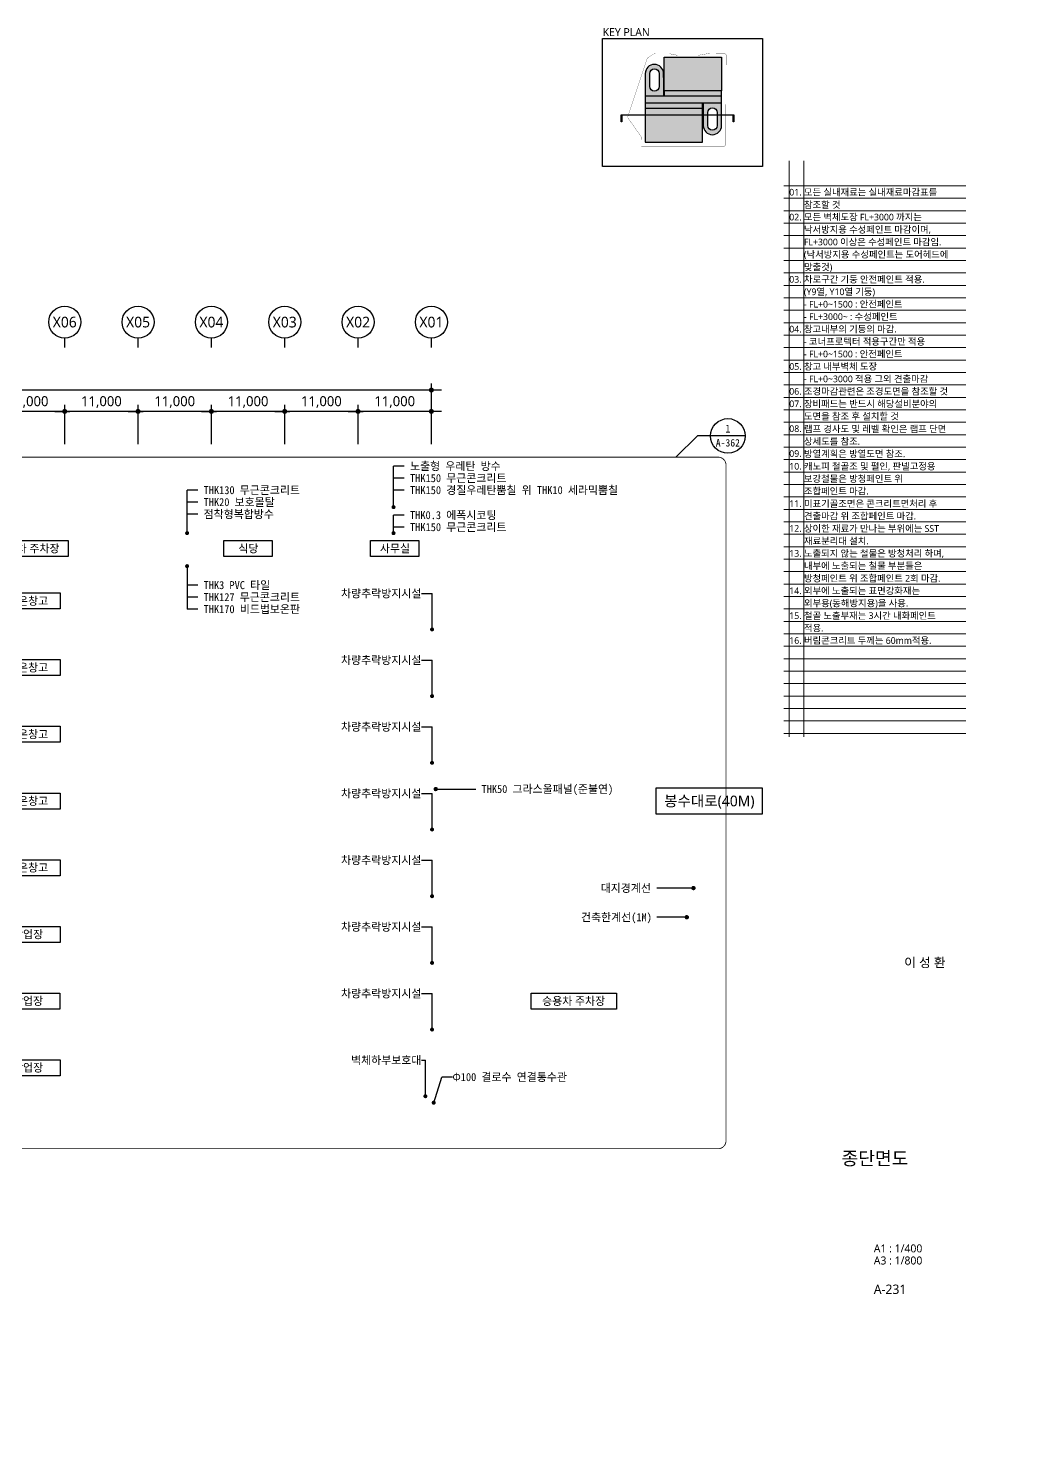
# Model space of a CAD drawing. Header units: millimetres. Extents: x -408440 to 245560, y -226171 to -13195.
# Drawn here: x -231127 to -81440, y -223737 to -13195 of the extents above; entities that cross this region are included whole.
import ezdxf
from ezdxf.enums import TextEntityAlignment as Align
from ezdxf.xclip import XClip

# ---------------------------------------------------------------- set-up
doc = ezdxf.new("R2010")
doc.units = ezdxf.units.MM
doc.header["$LTSCALE"] = 5
doc.header["$MEASUREMENT"] = 0
for name, pattern in [('CEN', [62, 60, -1, 0, -1]), ('DASHDOTX2', [2, 1, -0.5, 0, -0.5]), ('PHANTOM', [63.5, 31.75, -6.35, 6.35, -6.35, 6.35, -6.35])]:
    doc.linetypes.add(name, pattern=pattern)
doc.layers.get('0').update_dxf_attribs({"linetype": 'CONTINUOUS'})
for name, color, linetype, lineweight in [('A-AXIS-BUBL', 7, 'CONTINUOUS', 25), ('A-BOND-LIN1', 4, 'DASHDOTX2', 25), ('A-BORD-TEXT', 3, 'CONTINUOUS', 25), ('A-CONC-LIN1', 2, 'CONTINUOUS', 40), ('A-DIMS', 7, 'CONTINUOUS', 25), ('A-MKXS-LEAD', 7, 'CONTINUOUS', 25), ('A-MKXS-MAK2', 3, 'DASHDOTX2', 25), ('A-MKXS-TEXT1', 3, 'CONTINUOUS', 25), ('A-MKXS-TEXT2', 7, 'CONTINUOUS', 25), ('A-MKXX-NAME', 3, 'CONTINUOUS', 25), ('A-MKXX-SYMB', 7, 'CONTINUOUS', 25), ('A-XXXX-TXT2', 3, 'CONTINUOUS', 25)]:
    doc.layers.add(name, color=color, linetype=linetype, lineweight=lineweight)
for name, color, linetype in [('A-CONC-SOLD', 253, 'CEN'), ('ROOM', 7, 'CONTINUOUS'), ('색상', 7, 'CONTINUOUS')]:
    doc.layers.add(name, color=color, linetype=linetype)
doc.layers.add('A-XXXX-NPLT', color=144, linetype='CONTINUOUS', lineweight=15, plot=False)
doc.styles.add('HY울릉도L', font='')
doc.styles.add('돋움체', font='')
doc.styles.add('맑은 고딕', font='malgun.ttf')
doc.styles.add('맑은고딕', font='malgun.ttf')
doc.styles.get('HY울릉도L').set_extended_font_data('HY울릉도L')
doc.styles.get('돋움체').set_extended_font_data('DotumChe')
doc.dimstyles.new('CDIM', dxfattribs={"dimtxt": 3, "dimasz": 1.5, "dimexe": 2, "dimexo": 1, "dimgap": 1, "dimtad": 1, "dimdec": 0, "dimrnd": 0.5, "dimzin": 0, "dimdsep": 32, "dimlunit": 6, "dimtxsty": 'HY울릉도L', "dimblk1": '_CIDOT', "dimblk2": '_CIDOT', "dimsah": 1, "dimcen": 5.5, "dimclrd": 2, "dimclre": 2, "dimclrt": 7, "dimadec": 0, "dimazin": 0, "dimtfac": 1, "dimtdec": 0, "dimtix": 1, "dimtmove": 2, "dimatfit": 1, "dimldrblk": '_CIDOT', "dimfxl": 1, "dimtolj": 1, "dimtzin": 0, "dimlwd": -1, "dimarcsym": 0})

# ---------------------------------------------------------------- blocks, each defined once
blk = doc.blocks.new('_CIDOT')
at = {"color": 0, "linetype": 'ByBlock'}
blk.add_line((2, 0), (-1, 0), dxfattribs=at)
at = {"color": 0, "linetype": 'ByBlock', "const_width": 0.5}
blk.add_lwpolyline([(-0.25, 0, 1), (0.25, 0, 1)], format="xyb", close=True, dxfattribs=at)
blk = doc.blocks.new('*D6')
at = {"layer": 'A-DIMS', "lineweight": -2, "transparency": 16777216}
for p, q in [((-203627, -75590), (-203627, -69690)), ((-192627, -75590), (-192627, -69690))]:
    blk.add_line(p, q, dxfattribs=at)
at = {"layer": 'A-DIMS', "transparency": 16777216}
blk.add_line((-193377, -70690), (-202877, -70690), dxfattribs=at)
at = {"layer": 'A-DIMS', "transparency": 16777216, "xscale": 750, "yscale": 750, "zscale": 750}
for p, rotation in [((-203627, -70690), 180.000000000097), ((-192627, -70690), 9.696243807866267e-11)]:
    blk.add_blockref('_CIDOT', p, dxfattribs=dict(at, rotation=rotation))
at = {"layer": 'A-DIMS', "color": 3, "transparency": 16777216, "insert": (-198127, -69285), "char_height": 1500, "attachment_point": 5, "style": '맑은고딕'}
blk.add_mtext('\\A1;11,000', dxfattribs=at)
blk = doc.blocks.new('*D7')
at = {"layer": 'A-DIMS', "lineweight": -2, "transparency": 16777216}
for p, q in [((-214627, -75590), (-214627, -69690)), ((-203627, -75590), (-203627, -69690))]:
    blk.add_line(p, q, dxfattribs=at)
at = {"layer": 'A-DIMS', "transparency": 16777216}
blk.add_line((-204377, -70690), (-213877, -70690), dxfattribs=at)
at = {"layer": 'A-DIMS', "transparency": 16777216, "xscale": 750, "yscale": 750, "zscale": 750}
for p, rotation in [((-214627, -70690), 180.000000000097), ((-203627, -70690), 9.696243807866267e-11)]:
    blk.add_blockref('_CIDOT', p, dxfattribs=dict(at, rotation=rotation))
at = {"layer": 'A-DIMS', "color": 3, "transparency": 16777216, "insert": (-209127, -69285), "char_height": 1500, "attachment_point": 5, "style": '맑은고딕'}
blk.add_mtext('\\A1;11,000', dxfattribs=at)
blk = doc.blocks.new('*D8')
at = {"layer": 'A-DIMS', "lineweight": -2, "transparency": 16777216}
for p, q in [((-225627, -75590), (-225627, -69690)), ((-214627, -75590), (-214627, -69690))]:
    blk.add_line(p, q, dxfattribs=at)
at = {"layer": 'A-DIMS', "transparency": 16777216}
blk.add_line((-215377, -70690), (-224877, -70690), dxfattribs=at)
at = {"layer": 'A-DIMS', "transparency": 16777216, "xscale": 750, "yscale": 750, "zscale": 750}
for p, rotation in [((-225627, -70690), 180.000000000097), ((-214627, -70690), 9.696243807866267e-11)]:
    blk.add_blockref('_CIDOT', p, dxfattribs=dict(at, rotation=rotation))
at = {"layer": 'A-DIMS', "color": 3, "transparency": 16777216, "insert": (-220127, -69285), "char_height": 1500, "attachment_point": 5, "style": '맑은고딕'}
blk.add_mtext('\\A1;11,000', dxfattribs=at)
blk = doc.blocks.new('*D9')
at = {"layer": 'A-DIMS', "lineweight": -2, "transparency": 16777216}
for p, q in [((-236627, -75590), (-236627, -69690)), ((-225627, -75590), (-225627, -69690))]:
    blk.add_line(p, q, dxfattribs=at)
at = {"layer": 'A-DIMS', "transparency": 16777216}
blk.add_line((-226377, -70690), (-235877, -70690), dxfattribs=at)
at = {"layer": 'A-DIMS', "transparency": 16777216, "xscale": 750, "yscale": 750, "zscale": 750}
for p, rotation in [((-236627, -70690), 180.0000000000388), ((-225627, -70690), 3.876898801991047e-11)]:
    blk.add_blockref('_CIDOT', p, dxfattribs=dict(at, rotation=rotation))
at = {"layer": 'A-DIMS', "color": 3, "transparency": 16777216, "insert": (-231127, -69285), "char_height": 1500, "attachment_point": 5, "style": '맑은고딕'}
blk.add_mtext('\\A1;11,000', dxfattribs=at)
blk = doc.blocks.new('*D19')
at = {"layer": 'A-DIMS', "lineweight": -2, "transparency": 16777216}
for p, q in [((-346627, -75590), (-346627, -66490)), ((-170627, -75590), (-170627, -66490))]:
    blk.add_line(p, q, dxfattribs=at)
at = {"layer": 'A-DIMS', "transparency": 16777216}
blk.add_line((-171377, -67490), (-345877, -67490), dxfattribs=at)
at = {"layer": 'A-DIMS', "transparency": 16777216, "xscale": 750, "yscale": 750, "zscale": 750}
for p, rotation in [((-346627, -67490), 180.0000000000073), ((-170627, -67490), 7.274181257344026e-12)]:
    blk.add_blockref('_CIDOT', p, dxfattribs=dict(at, rotation=rotation))
at = {"layer": 'A-DIMS', "color": 3, "transparency": 16777216, "insert": (-258627, -66085), "char_height": 1500, "attachment_point": 5, "style": '맑은고딕'}
blk.add_mtext('\\A1;176,000', dxfattribs=at)
blk = doc.blocks.new('*D21')
at = {"layer": 'A-DIMS', "lineweight": -2, "transparency": 16777216}
for p, q in [((-181627, -75590), (-181627, -69690)), ((-170627, -75590), (-170627, -69690))]:
    blk.add_line(p, q, dxfattribs=at)
at = {"layer": 'A-DIMS', "transparency": 16777216}
blk.add_line((-171377, -70690), (-180877, -70690), dxfattribs=at)
at = {"layer": 'A-DIMS', "transparency": 16777216, "xscale": 750, "yscale": 750, "zscale": 750}
for p, rotation in [((-181627, -70690), 180.0000000001554), ((-170627, -70690), 1.553956963107339e-10)]:
    blk.add_blockref('_CIDOT', p, dxfattribs=dict(at, rotation=rotation))
at = {"layer": 'A-DIMS', "color": 3, "transparency": 16777216, "insert": (-176127, -69285), "char_height": 1500, "attachment_point": 5, "style": '맑은고딕'}
blk.add_mtext('\\A1;11,000', dxfattribs=at)
blk = doc.blocks.new('*D22')
at = {"layer": 'A-DIMS', "lineweight": -2, "transparency": 16777216}
for p, q in [((-192627, -75590), (-192627, -69690)), ((-181627, -75590), (-181627, -69690))]:
    blk.add_line(p, q, dxfattribs=at)
at = {"layer": 'A-DIMS', "transparency": 16777216}
blk.add_line((-182377, -70690), (-191877, -70690), dxfattribs=at)
at = {"layer": 'A-DIMS', "transparency": 16777216, "xscale": 750, "yscale": 750, "zscale": 750, "rotation": 180}
blk.add_blockref('_CIDOT', (-192627, -70690), dxfattribs=at)
at = {"layer": 'A-DIMS', "transparency": 16777216, "xscale": 750, "yscale": 750, "zscale": 750}
blk.add_blockref('_CIDOT', (-181627, -70690), dxfattribs=at)
at = {"layer": 'A-DIMS', "color": 3, "transparency": 16777216, "insert": (-187127, -69285), "char_height": 1500, "attachment_point": 5, "style": '맑은고딕'}
blk.add_mtext('\\A1;11,000', dxfattribs=at)
blk = doc.blocks.new('종단면도_실명')
at = {"layer": 'A-MKXS-LEAD'}
for p, q in [((111513, 226513), (105513, 226513)), ((288663, 205220), (294663, 205220)), ((100205, 190364), (94694, 190364)), ((327333, 190364), (321822, 190364)), ((101218, 185994), (94907, 185994)), ((326333, 185994), (321822, 185994))]:
    blk.add_line(p, q, dxfattribs=at)
at = {"layer": 'A-MKXS-LEAD', "const_width": 320}
for points in [[(111678, 226530, -1), (111347, 226497, -1)], [(288497, 205236, 1), (288828, 205203, 1)], [(99989, 190381, 1), (100320, 190348, 1)], [(327495, 190381, -1), (327164, 190348, -1)], [(101052, 186011, 1), (101383, 185977, 1)], [(326495, 186011, -1), (326164, 185977, -1)]]:
    blk.add_lwpolyline(points, format="xyb", close=True, dxfattribs=at)
at = {"layer": 'A-MKXX-NAME'}
blk.add_circle((227513, 164625), 0.8, dxfattribs=at)
at = {"layer": 'A-MKXX-SYMB'}
for points in [[(137612, 240166), (128012, 240166), (128012, 242566), (137612, 242566)], [(233513, 240100), (221513, 240100), (221513, 242500), (233513, 242500)], [(264130, 240100), (256895, 240100), (256895, 242500), (264130, 242500)], [(286130, 240100), (278895, 240100), (278895, 242500), (286130, 242500)], [(232313, 232225), (222713, 232225), (222713, 234625), (232313, 234625)], [(232313, 222225), (222713, 222225), (222713, 224625), (232313, 224625)], [(232313, 212225), (222713, 212225), (222713, 214625), (232313, 214625)], [(232313, 202225), (222713, 202225), (222713, 204625), (232313, 204625)], [(232313, 192225), (222713, 192225), (222713, 194625), (232313, 194625)], [(232313, 182225), (222713, 182225), (222713, 184625), (232313, 184625)], [(232280, 172225), (222680, 172225), (222680, 174625), (232280, 174625)], [(315758, 172225), (302958, 172225), (302958, 174625), (315758, 174625)], [(232313, 162225), (222713, 162225), (222713, 164625), (232313, 164625)], [(126213, 161225), (116613, 161225), (116613, 163625), (126213, 163625)], [(143088, 161225), (133488, 161225), (133488, 163625), (143088, 163625)]]:
    blk.add_lwpolyline(points, close=True, dxfattribs=at)
at = {"layer": 'ROOM'}
for points in [[(78800, 201507), (93200, 201507), (93200, 205347), (78800, 205347)], [(321700, 201507), (337700, 201507), (337700, 205347), (321700, 205347)]]:
    blk.add_lwpolyline(points, close=True, dxfattribs=at)
at = {"layer": 'A-MKXS-TEXT1', "style": '돋움체'}
for s, p in [('외부용 수성페인트(2회)', (105513, 226513)), ('대지경계선', (320946, 190364)), ('건축한계선(1M)', (321089, 185994))]:
    blk.add_text(s, height=1200, dxfattribs=at).set_placement(p, align=Align.MIDDLE_RIGHT)
at = {"layer": 'A-MKXS-TEXT1', "style": '맑은고딕'}
for s, p in [('염전로(12M)', (86000, 203427)), ('봉수대로(40M)', (329709, 203427))]:
    blk.add_text(s, height=1600, dxfattribs=at).set_placement(p, align=Align.MIDDLE_CENTER)
at = {"layer": 'A-MKXS-TEXT1', "style": '돋움체'}
for s, p in [('THK50 그라스울패널(준불연)', (295531, 205220)), ('대지경계선', (85614, 190364)), ('건축한계선(1M)', (82792, 185994))]:
    blk.add_text(s, height=1200, dxfattribs=at).set_placement(p, align=Align.MIDDLE_LEFT)
at = {"layer": 'A-MKXX-NAME', "style": '맑은고딕'}
for s, p in [('진입램프', (132812, 241366)), ('승용차 주차장', (227513, 241300)), ('식당', (260555, 241300)), ('사무실', (282555, 241300)), ('상온창고', (227513, 233425)), ('상온창고', (227513, 223425)), ('상온창고', (227513, 213425)), ('상온창고', (227513, 203425)), ('상온창고', (227513, 193425)), ('작업장', (227513, 183425)), ('작업장', (227506, 173425)), ('승용차 주차장', (309358, 173425)), ('물탱크실', (121413, 162425)), ('발전기실', (138288, 162425)), ('작업장', (227513, 163425))]:
    blk.add_text(s, height=1200, dxfattribs=at).set_placement(p, align=Align.MIDDLE_CENTER)
blk = doc.blocks.new('지하2층')
at = {"layer": 'A-CONC-SOLD'}
h = blk.add_hatch(color=256, dxfattribs=at)
h.dxf.hatch_style = 1
h.paths.add_polyline_path([(4801324, -401919), (4801494, -401919), (4801479, -401928), (4801479, -402319), (4759169, -402319), (4759169, -401928), (4759154, -401919), (4759324, -401919), (4759324, -401129), (4759124, -401129), (4759124, -401619), (4682414, -401619), (4682414, -401119), (4682234, -401119), (4682234, -401619), (4681974, -401619), (4681974, -392419), (4681274, -392419), (4681274, -401919), (4758324, -401919), (4758324, -402619), (4802324, -402619), (4802324, -401919), (4879374, -401919), (4879374, -392419), (4878674, -392419), (4878674, -401619), (4878414, -401619), (4878414, -401119), (4878234, -401119), (4878234, -401619), (4801524, -401619), (4801524, -401129), (4801324, -401129)])
at = {"layer": 'A-CONC-LIN1'}
blk.add_lwpolyline([(4801324, -401919), (4801494, -401919), (4801479, -401928), (4801479, -402319), (4759169, -402319), (4759169, -401928), (4759154, -401919), (4759324, -401919), (4759324, -401129), (4759124, -401129), (4759124, -401619), (4682414, -401619), (4682414, -401119), (4682234, -401119), (4682234, -401619), (4681974, -401619), (4681974, -392419), (4681274, -392419), (4681274, -401919), (4758324, -401919), (4758324, -402619), (4802324, -402619), (4802324, -401919), (4879374, -401919)], dxfattribs=at)
blk = doc.blocks.new('0624 확대단면 표기-1')
at = {"layer": 'A-MKXS-MAK2', "linetype": 'Continuous'}
for p, q in [((240043, 147650), (236817, 144480)), ((247217, 147650), (240043, 147650)), ((-2106, 147298), (5068, 147298)), ((5068, 147298), (8294, 144129))]:
    blk.add_line(p, q, dxfattribs=at)
at = {"layer": 'A-MKXS-MAK2', "ltscale": 1200, "const_width": 120}
for points in [[(127443, 144480), (9143, 144480, 0.4142136), (7943, 143280), (7943, 41954, 0.4142136), (9143, 40754), (127443, 40754, 0.4142136), (128643, 41954), (128643, 143280, 0.4142136)], [(129843, 144480), (243143, 144480, -0.4142136), (244343, 143280), (244343, 41954, -0.4142136), (243143, 40754), (129843, 40754, -0.4142136), (128643, 41954), (128643, 143280, -0.4142136)]]:
    blk.add_lwpolyline(points, format="xyb", close=True, dxfattribs=at)
at = {"layer": 'A-MKXS-MAK2', "linetype": 'Continuous'}
for centre in [(494, 147298), (244617, 147650)]:
    blk.add_circle(centre, 2600, dxfattribs=at)
at = {"layer": 'A-MKXS-TEXT2', "style": '돋움체'}
for s, height, p in [('1', 1200, (494, 148400)), ('1', 1200, (244617, 148752)), ('A-361', 1120, (494, 146268)), ('A-362', 1120, (244617, 146620))]:
    blk.add_text(s, height=height, dxfattribs=at).set_placement(p, align=Align.MIDDLE)
blk = doc.blocks.new('NOTE 단면도')
at = {"layer": 'A-XXXX-TXT2', "style": '맑은 고딕'}
for s, p in [('01.', (7576.5, 4994.8)), ('모든 실내재료는 실내재료마감표를', (7631.5, 4994.8)), ('참조할 것', (7631.5, 4948.1)), ('02.', (7576.5, 4901.4)), ('모든 벽체도장 FL+3000 까지는', (7631.5, 4901.4)), ('낙서방지용 수성페인트 마감이며,', (7631.5, 4854.8)), ('FL+3000 이상은 수성페인트 마감임.', (7631.5, 4808.1)), ('(낙서방지용 수성페인트는 도어헤드에', (7631.5, 4761.4)), ('맞출것) ', (7631.5, 4713.9)), ('03.', (7576.5, 4668.1)), ('(Y9열, Y10열 기둥)', (7631.5, 4621.4)), ('차로구간 기둥 안전페인트 적용.', (7631.5, 4668.1)), ('- FL+0~1500 : 안전페인트', (7631.5, 4574.8)), ('- FL+3000~ : 수성페인트', (7631.5, 4528.1)), ('04.', (7576.5, 4481.4)), ('창고내부의 기둥의 마감.', (7631.5, 4481.4)), ('- 코너프로텍터 적용구간만 적용', (7631.5, 4434.8)), ('- FL+0~1500 : 안전페인트', (7631.5, 4388.1)), ('05.', (7576.5, 4341.4)), ('창고 내부벽체 도장', (7631.5, 4341.4)), ('- FL+0~3000 적용 그외 견출마감', (7631.5, 4294.8)), ('조경마감관련은 조경도면을 참조할 것', (7631.5, 4248.1)), ('06.', (7576.5, 4248.1)), ('07.', (7576.5, 4201.4)), ('장비패드는 반드시 해당설비분야의 ', (7631.5, 4201.4)), ('도면을 참조 후 설치할 것', (7631.5, 4154.8)), ('08.', (7576.5, 4108.1)), ('램프 경사도 및 레벨 확인은 램프 단면', (7631.5, 4107.2)), ('상세도를 참조.', (7631.5, 4060.5)), ('09.', (7576.5, 4014.8)), ('방열계획은 방열도면 참조.', (7631.5, 4013.9)), ('10.', (7576.5, 3967.2)), ('캐노피 철골조 및 펄인, 판넬고정용', (7631.5, 3967.2)), ('보강철물은 방청페인트 위', (7631.5, 3920.5)), ('조합페인트 마감.', (7631.5, 3873.9)), ('미표기골조면은 콘크리트면처리 후', (7631.5, 3827.2)), ('11.', (7576.5, 3827.2)), ('견출마감 위 조합페인트 마감.', (7631.5, 3780.5)), ('12.', (7576.5, 3733.9)), ('상이한 재료가 만나는 부위에는 SST', (7631.5, 3733.9)), ('재료분리대 설치.', (7631.5, 3687.2)), ('13.', (7576.5, 3640.5)), ('노출되지 않는 철물은 방청처리 하며,', (7631.5, 3640.5)), ('내부에 노출되는 철물 부분들은', (7631.5, 3593.9)), ('방청페인트 위 조합페인트 2회 마감. ', (7631.5, 3547.2)), ('14.', (7576.5, 3500.5)), ('외부에 노출되는 표면강화재는', (7631.5, 3500.5)), ('철골 노출부재는 3시간 내화페인트', (7631.5, 3407.2)), ('외부용(동해방지용)을 사용.', (7631.5, 3453.9)), ('15.', (7576.5, 3407.2)), ('적용.', (7631.5, 3360.5)), ('16.', (7576.5, 3313.9)), ('버림콘크리트 두께는 60mm적용.', (7631.5, 3313.9))]:
    blk.add_text(s, height=25, dxfattribs=at).set_placement(p, align=Align.MIDDLE_LEFT)
blk = doc.blocks.new('NOTE(220317)')
at = {"layer": 'A-XXXX-NPLT'}
for p, q in [((1010650, 179733), (1010650, 175413)), ((1010760, 179733), (1010760, 175413)), ((1010610, 179546), (1011975, 179546)), ((1010610, 179453), (1011975, 179453)), ((1010610, 179359), (1011975, 179359)), ((1010610, 179266), (1011975, 179266)), ((1010610, 179173), (1011975, 179173)), ((1010610, 179079), (1011975, 179079)), ((1010610, 178986), (1011975, 178986)), ((1010610, 178893), (1011975, 178893)), ((1010610, 178799), (1011975, 178799)), ((1010610, 178706), (1011975, 178706)), ((1010610, 178613), (1011975, 178613)), ((1010610, 178519), (1011975, 178519)), ((1010610, 178426), (1011975, 178426)), ((1010610, 178333), (1011975, 178333)), ((1010610, 178239), (1011975, 178239)), ((1010610, 178146), (1011975, 178146)), ((1010610, 178053), (1011975, 178053)), ((1010610, 177959), (1011975, 177959)), ((1010610, 177866), (1011975, 177866)), ((1010610, 177773), (1011975, 177773)), ((1010610, 177679), (1011975, 177679)), ((1010610, 177586), (1011975, 177586)), ((1010610, 177493), (1011975, 177493)), ((1010610, 177399), (1011975, 177399)), ((1010610, 177306), (1011975, 177306)), ((1010610, 177213), (1011975, 177213)), ((1010610, 177119), (1011975, 177119)), ((1010610, 177026), (1011975, 177026)), ((1010610, 176933), (1011975, 176933)), ((1010610, 176839), (1011975, 176839)), ((1010610, 176746), (1011975, 176746)), ((1010610, 176653), (1011975, 176653)), ((1010610, 176559), (1011975, 176559)), ((1010610, 176466), (1011975, 176466)), ((1010610, 176373), (1011975, 176373)), ((1010610, 176279), (1011975, 176279)), ((1010610, 176186), (1011975, 176186)), ((1010610, 176093), (1011975, 176093)), ((1010610, 175999), (1011975, 175999)), ((1010610, 175906), (1011975, 175906)), ((1010610, 175813), (1011975, 175813)), ((1010610, 175719), (1011975, 175719)), ((1010610, 175626), (1011975, 175626)), ((1010610, 175533), (1011975, 175533)), ((1010610, 175439), (1011975, 175439))]:
    blk.add_line(p, q, dxfattribs=at)

msp = doc.modelspace()

# ---------------------------------------------------------------- hatches: boundary and pattern name
h = msp.add_hatch(color=253)
h.dxf.hatch_style = 1
h.paths.add_polyline_path([(-127097.4, -17538.7), (-135701.8, -17538.7), (-135701.8, -22588.1), (-127097.4, -22588.1)])
h.paths.add_polyline_path([(-129935.4, -25238.2), (-138539.8, -25238.2), (-138539.8, -30287.1), (-129935.4, -30287.1)])
at = {"ltscale": 100}
h = msp.add_hatch(color=2, dxfattribs=at)
h.dxf.hatch_style = 1
h.paths.add_polyline_path([(-125351.4, -26205.5), (-125351.4, -27255.5), (-125246.4, -27255.5), (-125246.4, -26205.5)])
h.paths.add_polyline_path([(-142169.5, -26205.5), (-142169.5, -27255.5), (-142064.5, -27255.5), (-142064.5, -26205.5)])
at = {"layer": '색상'}
h = msp.add_hatch(color=254, dxfattribs=at)
h.dxf.hatch_style = 1
h.paths.add_polyline_path([(-135798.8, -20014.8, 0.41421356), (-137169.3, -18644.3, 0.41421356), (-138539.8, -20014.8), (-138539.8, -20628.9), (-138539.8, -23363.5), (-135798.8, -23363.5)])
h.paths.add_polyline_path([(-137169.3, -22652.4, -0.41421356), (-137867.5, -21954.2), (-137867.5, -21340), (-137867.5, -20693.6), (-137867.5, -20014.8, -0.41421356), (-137169.3, -19316.6, -0.41421356), (-136471.1, -20014.8), (-136471.1, -20628.9), (-136471.1, -21275.4), (-136471.1, -21954.2, -0.41421356)], flags=16)
h.paths.add_polyline_path([(-127097.4, -22588.1), (-135701.8, -22588.1), (-135701.8, -23363.5), (-127097.4, -23363.5)])
h.paths.add_polyline_path([(-127097.4, -23363.5), (-138539.8, -23363.5), (-138539.8, -24462.5), (-127097.4, -24462.5)])
h.paths.add_polyline_path([(-129935.4, -24462.5), (-138539.8, -24462.5), (-138539.8, -25238.2), (-129935.4, -25238.2)])
h.paths.add_polyline_path([(-127097.4, -24462.5), (-129838.4, -24462.5), (-129838.4, -26485.9), (-129838.4, -27811.2, 0.41421356), (-128467.9, -29181.7, 0.41421356), (-127097.4, -27811.2), (-127097.4, -27132.4), (-127097.4, -26485.9)])
h.paths.add_polyline_path([(-127769.7, -25871.8), (-127769.7, -26485.9), (-127769.7, -27132.4), (-127769.7, -27811.2, -0.41421356), (-128467.9, -28509.3, -0.41421356), (-129166.1, -27811.2), (-129166.1, -27197), (-129166.1, -26550.5), (-129166.1, -25871.8, -0.41421356), (-128467.9, -25173.6, -0.41421356)], flags=16)

# ---------------------------------------------------------------- linework, layer by layer
for p, q in [((-138539.8, -20014.8), (-138539.8, -20628.9)), ((-138539.8, -20628.9), (-138539.8, -25238.2)), ((-135798.8, -20014.8), (-135798.8, -23363.5)), ((-135798.8, -20628.9), (-135798.8, -20014.8)), ((-135701.8, -22588.1), (-135701.8, -23363.5)), ((-127097.4, -26485.9), (-127097.4, -22588.1)), ((-138539.8, -23363.5), (-127097.4, -23363.5)), ((-127097.4, -24462.5), (-138539.8, -24462.5)), ((-129935.4, -25238.2), (-129935.4, -24462.5)), ((-129838.4, -24462.5), (-129838.4, -26485.9)), ((-129838.4, -26485.9), (-129838.4, -27811.2)), ((-127097.4, -27132.4), (-127097.4, -26485.9)), ((-127097.4, -27811.2), (-127097.4, -27132.4)), ((-225627.5, -61090), (-225627.5, -59690)), ((-214627.5, -61090), (-214627.5, -59690)), ((-203627.5, -61090), (-203627.5, -59690)), ((-192627.5, -61090), (-192627.5, -59690)), ((-181627.5, -61090), (-181627.5, -59690)), ((-170627.5, -61090), (-170627.5, -59690))]:
    msp.add_line(p, q)
at = {"ltscale": 100}
msp.add_lwpolyline([(-120940, -14760), (-120940, -33960), (-144940, -33960), (-144940, -14760)], close=True, dxfattribs=at)
for points in [[(-135701.8, -17538.7), (-127097.4, -17538.7), (-127097.4, -22588.1), (-135701.8, -22588.1)], [(-138539.8, -30287.1), (-129935.4, -30287.1), (-129935.4, -25238.2), (-138539.8, -25238.2)]]:
    msp.add_lwpolyline(points, close=True)
for points in [[(-136471.1, -20014.8), (-136471.1, -20628.9), (-136471.1, -21275.4), (-136471.1, -21954.2, -0.41421356), (-137169.3, -22652.4, -0.41421356), (-137867.5, -21954.2), (-137867.5, -21340), (-137867.5, -20693.6), (-137867.5, -20014.8, -0.41421356), (-137169.3, -19316.6, -0.41421356), (-136471.1, -20014.8)], [(-127769.7, -25871.8), (-127769.7, -26485.9), (-127769.7, -27132.4), (-127769.7, -27811.2, -0.41421356), (-128467.9, -28509.3, -0.41421356), (-129166.1, -27811.2), (-129166.1, -27197), (-129166.1, -26550.5), (-129166.1, -25871.8, -0.41421356), (-128467.9, -25173.6, -0.41421356), (-127769.7, -25871.8)]]:
    msp.add_lwpolyline(points, format="xyb", close=True)
at = {"color": 2, "ltscale": 100}
msp.add_lwpolyline([(-142064.5, -26205.5), (-142064.5, -27255.5), (-142169.5, -27255.5), (-142169.5, -26205.5), (-125246.4, -26205.5), (-125246.4, -27255.5), (-125351.4, -27255.5), (-125351.4, -26205.5)], dxfattribs=at)
for centre, start, end in [((-137169.3, -20014.8), 90, 180), ((-137169.3, -20014.8), 0, 90), ((-128467.9, -27811.2), 180, 270), ((-128467.9, -27811.2), 270, 0)]:
    msp.add_arc(centre, 1370.5, start, end)
at = {"layer": 'A-AXIS-BUBL', "ltscale": 0.2}
for centre in [(-225627.5, -57290), (-214627.5, -57290), (-203627.5, -57290), (-192627.5, -57290), (-181627.5, -57290), (-170627.5, -57290)]:
    msp.add_circle(centre, 2400, dxfattribs=at)
at = {"layer": 'A-BOND-LIN1', "color": 1, "linetype": 'PHANTOM', "ltscale": 50, "const_width": 32.3}
msp.add_lwpolyline([(-139875.1, -22640.6), (-138237.8, -17732.1), (-137345.8, -17090.9), (-136910.1, -17025.8), (-136137.2, -17031.6), (-135513.6, -17028.4), (-134969.4, -17028.2), (-134069.9, -17210.4), (-133710.3, -17283.2), (-130681.5, -17288.6), (-130196.3, -17205.2), (-129525.7, -17087.6), (-129018.5, -16994.4), (-126651.3, -16950.6), (-126418.5, -17185.2), (-126418.9, -17251.5), (-126419.4, -17339.8), (-126420.8, -17578), (-126431.2, -22643.8), (-126470, -30714.6), (-126701, -30941.7), (-139134.7, -30941.7), (-139144.5, -29508.5), (-141196.6, -26585), (-140352.6, -24056.8), (-139996.5, -22989.9), (-139879.6, -22640.7)], close=True, dxfattribs=at)
at = {"layer": 'A-MKXS-LEAD'}
for p, q in [((-176304.7, -85040), (-176304.7, -78890)), ((-174704.7, -78890), (-176304.7, -78890)), ((-174704.7, -80690), (-176304.7, -80690)), ((-207274.5, -88940), (-207274.5, -82490)), ((-205674.5, -82490), (-207274.5, -82490)), ((-174704.7, -82490), (-176304.7, -82490)), ((-205674.5, -84290), (-207274.5, -84290)), ((-205674.5, -86090), (-207274.5, -86090)), ((-176304.7, -88940), (-176304.7, -86240)), ((-174704.7, -86240), (-176304.7, -86240)), ((-174704.7, -88040), (-176304.7, -88040)), ((-207274.5, -93890), (-207274.5, -100340)), ((-205674.5, -96740), (-207274.5, -96740)), ((-205674.5, -98540), (-207274.5, -98540)), ((-172127.5, -97990), (-170527.5, -97990)), ((-170527.5, -103390), (-170527.5, -97990)), ((-205674.5, -100340), (-207274.5, -100340)), ((-172127.5, -107990), (-170527.5, -107990)), ((-170527.5, -113390), (-170527.5, -107990)), ((-172127.5, -117990), (-170527.5, -117990)), ((-170527.5, -123390), (-170527.5, -117990)), ((-172127.5, -127990), (-170527.5, -127990)), ((-170527.5, -133390), (-170527.5, -127990)), ((-172127.5, -137990), (-170527.5, -137990)), ((-170527.5, -143390), (-170527.5, -137990)), ((-172127.5, -147990), (-170527.5, -147990)), ((-170527.5, -153390), (-170527.5, -147990)), ((-172127.5, -157990), (-170527.5, -157990)), ((-170527.5, -163390), (-170527.5, -157990)), ((-172127.5, -167990), (-171527.5, -167990)), ((-171527.5, -173390), (-171527.5, -167990)), ((-170277.5, -174365), (-169065.3, -170516.3)), ((-167465.3, -170516.3), (-169065.3, -170516.3))]:
    msp.add_line(p, q, dxfattribs=at)
at = {"layer": 'A-MKXS-LEAD', "const_width": 300}
for points in [[(-176454.7, -85040, 1), (-176154.7, -85040, 1)], [(-207424.5, -88940, 1), (-207124.5, -88940, 1)], [(-176454.7, -88940, 1), (-176154.7, -88940, 1)], [(-207424.5, -93890, -1), (-207124.5, -93890, -1)], [(-170377.5, -103390, -1), (-170677.5, -103390, -1)], [(-170377.5, -113390, -1), (-170677.5, -113390, -1)], [(-170377.5, -123390, -1), (-170677.5, -123390, -1)], [(-170377.5, -133390, -1), (-170677.5, -133390, -1)], [(-170377.5, -143390, -1), (-170677.5, -143390, -1)], [(-170377.5, -153390, -1), (-170677.5, -153390, -1)], [(-170377.5, -163390, -1), (-170677.5, -163390, -1)], [(-171377.5, -173390, -1), (-171677.5, -173390, -1)], [(-170427.5, -174365, 1), (-170127.5, -174365, 1)]]:
    msp.add_lwpolyline(points, format="xyb", close=True, dxfattribs=at)

# ---------------------------------------------------------------- block references
at = {"xscale": 19.99999985044256, "yscale": 19.99999985044256, "zscale": 19.99999985044256}
msp.add_blockref('NOTE(220317)', (-20329936.1, -3627764.5), dxfattribs=at)
for name, p in [('0624 확대단면 표기-1', (-370770, -222020)), ('종단면도_실명', (-458640, -332540))]:
    msp.add_blockref(name, p)
ref = msp.add_blockref('지하2층', (-11878841.9, 782809.4), dxfattribs=dict(xscale=2.5, yscale=2.5, zscale=2.5))
XClip(ref).set_block_clipping_path([(4808205.797060851, -403539.763741599), (4837560.757056457, -389539.1669572717)])
at = {"layer": 'A-XXXX-TXT2', "xscale": 39.99999970088512, "yscale": 39.99999970088512, "zscale": 39.99999970088512}
msp.add_blockref('NOTE 단면도', (-420000, -237600), dxfattribs=at)

# ---------------------------------------------------------------- texts
at = {"ltscale": 100, "style": '맑은고딕'}
msp.add_text('KEY PLAN', height=1200, dxfattribs=at).set_placement((-144940, -14760), align=Align.BOTTOM_LEFT)
at = {"layer": 'A-BORD-TEXT', "style": '맑은고딕'}
msp.add_text('이 성 환', height=1400, dxfattribs=at).set_placement((-93485.8, -154031.1), align=Align.RIGHT)
msp.add_text('종단면도', height=2000, dxfattribs=at).set_placement((-104090, -182710), align=Align.MIDDLE_CENTER)
for s, height, p in [('A1 : 1/400', 1200, (-104261.8, -196812.5)), ('A3 : 1/800', 1200, (-104261.8, -198626.4)), ('A-231', 1400, (-104261.8, -203041))]:
    msp.add_text(s, height=height, dxfattribs=at).set_placement(p)
at = {"layer": 'A-MKXS-TEXT1', "style": '돋움체'}
for s, p in [('THK150 무근콘크리트', (-173827, -80690)), ('노출형 우레탄 방수', (-173827, -78890)), ('THK130 무근콘크리트', (-204796.9, -82490)), ('THK150 경질우레탄뿜칠 위 THK10 세라믹뿜칠', (-173827, -82490)), ('THK20 보호몰탈', (-204796.9, -84290)), ('점착형복합방수', (-204796.9, -86090)), ('THK0.3 에폭시코팅', (-173827, -86240)), ('THK150 무근콘크리트', (-173827, -88040)), ('THK3 PVC 타일', (-204796.9, -96740)), ('THK127 무근콘크리트', (-204796.9, -98540)), ('THK170 비드법보온판', (-204796.9, -100340)), ('Φ100 결로수 연결통수관', (-167465.3, -170516.3))]:
    msp.add_text(s, height=1200, dxfattribs=at).set_placement(p, align=Align.MIDDLE_LEFT)
for s, p in [('차량추락방지시설', (-172127.5, -97990)), ('차량추락방지시설', (-172127.5, -107990)), ('차량추락방지시설', (-172127.5, -117990)), ('차량추락방지시설', (-172127.5, -127990)), ('차량추락방지시설', (-172127.5, -137990)), ('차량추락방지시설', (-172127.5, -147990)), ('차량추락방지시설', (-172127.5, -157990)), ('벽체하부보호대', (-172127.5, -167990))]:
    msp.add_text(s, height=1200, dxfattribs=at).set_placement(p, align=Align.MIDDLE_RIGHT)
at = {"layer": 'A-XXXX-TXT2', "ltscale": 0.2, "style": '맑은고딕'}
for s, p in [('X06', (-225627.5, -57290)), ('X05', (-214627.5, -57290)), ('X04', (-203627.5, -57290)), ('X03', (-192627.5, -57290)), ('X02', (-181627.5, -57290)), ('X01', (-170627.5, -57290))]:
    msp.add_text(s, height=1600, dxfattribs=at).set_placement(p, align=Align.MIDDLE)

# ---------------------------------------------------------------- dimensions: what is measured, and where the dimension line sits
at = {"layer": 'A-DIMS'}
for p1, p2, distance, picture, middle in [((-170627.5, -76090), (-346627.5, -76090), -8600, '*D19', (-258627.5, -66085.1)), ((-225627.5, -76090), (-236627.5, -76090), -5400, '*D9', (-231127.5, -69285.1)), ((-214627.5, -76090), (-225627.5, -76090), -5400, '*D8', (-220127.5, -69285.1)), ((-203627.5, -76090), (-214627.5, -76090), -5400, '*D7', (-209127.5, -69285.1)), ((-192627.5, -76090), (-203627.5, -76090), -5400, '*D6', (-198127.5, -69285.1)), ((-181627.5, -76090), (-192627.5, -76090), -5400, '*D22', (-187127.5, -69285.1)), ((-170627.5, -76090), (-181627.5, -76090), -5400, '*D21', (-176127.5, -69285.1))]:
    dim = msp.add_aligned_dim(p1=p1, p2=p2, distance=distance, dimstyle='CDIM', override={"dimscale": 500, "dimtxsty": '맑은고딕', "dimclrd": 256, "dimclre": 256, "dimclrt": 3}, dxfattribs=at)
    dim.commit()
    dim.dimension.update_dxf_attribs({"geometry": picture, "text_midpoint": middle})

doc.saveas('drawing.dxf')
